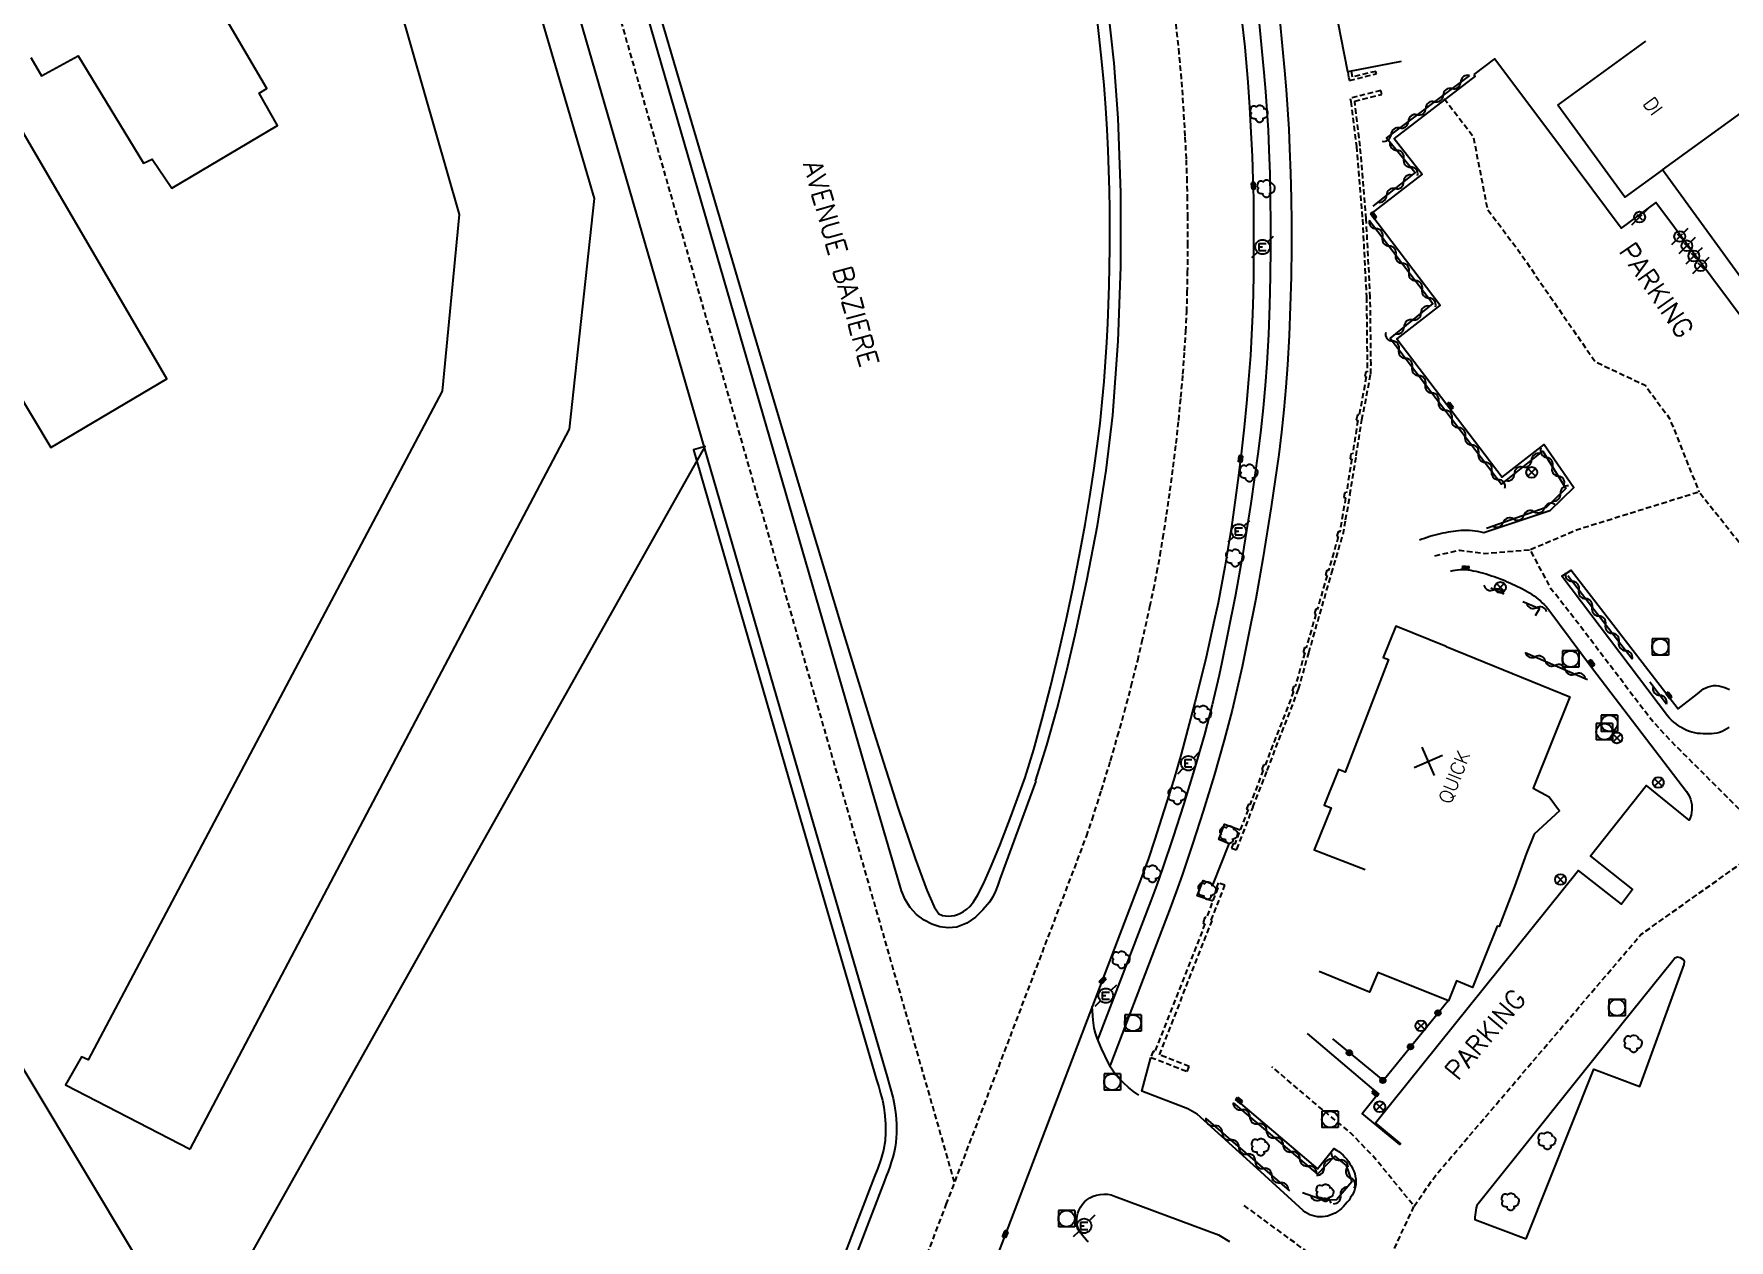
# Model space of a CAD drawing. Header units: millimetres. Extents: x 80999 to 82003, y 144000 to 145000.
# Drawn here: x 81649.6 to 81805.1, y 144121.4 to 144232 of the extents above; entities that cross this region are included whole.
import ezdxf
from ezdxf.enums import TextEntityAlignment as Align

# ---------------------------------------------------------------- set-up
doc = ezdxf.new("R2010")
doc.units = ezdxf.units.MM
doc.linetypes.add('DASHED', pattern=[0.75, 0.5, -0.25])
doc.layers.get('0').update_dxf_attribs({"linetype": 'CONTINUOUS'})
for name, color, linetype in [('W0001', 6, 'DASHED'), ('W0008', 7, 'CONTINUOUS'), ('W0017', 7, 'CONTINUOUS'), ('W0100', 7, 'CONTINUOUS'), ('W0112', 1, 'DASHED'), ('W0300', 7, 'CONTINUOUS'), ('W0302', 3, 'CONTINUOUS'), ('W0310', 3, 'CONTINUOUS'), ('W0322', 7, 'CONTINUOUS'), ('W0400', 7, 'CONTINUOUS'), ('W0420', 7, 'CONTINUOUS'), ('W0454', 7, 'CONTINUOUS'), ('W0469', 7, 'CONTINUOUS'), ('W0471', 7, 'CONTINUOUS'), ('W0984', 7, 'CONTINUOUS'), ('W0989', 7, 'CONTINUOUS'), ('W0991', 7, 'CONTINUOUS'), ('W1102', 7, 'CONTINUOUS')]:
    doc.layers.add(name, color=color, linetype=linetype)
doc.styles.get("Standard").update_dxf_attribs({"font": 'romans.shx', "width": 0.85})

# ---------------------------------------------------------------- blocks, each defined once
blk = doc.blocks.new('T400')
for p, q in [((-0.15, 0.3), (0.15, 0.3)), ((-0.15, -0.25), (-0.15, 0.3)), ((-0.15, 0.15), (0.15, 0.15)), ((-0.15, 0), (0.15, 0)), ((0.15, 0.3), (0.15, -0.25)), ((-0.15, -0.15), (0.15, -0.15)), ((-0.15, -0.25), (-0.15, -0.3)), ((-0.15, -0.3), (0.15, -0.3)), ((0.15, -0.3), (0.15, -0.25))]:
    blk.add_line(p, q)
blk = doc.blocks.new('T420')
for p, q in [((0.75, 0.75), (-0.75, 0.75)), ((-0.75, 0.75), (-0.75, -0.75)), ((0.75, 0.75), (0.75, -0.75)), ((0.75, -0.75), (-0.75, -0.75))]:
    blk.add_line(p, q)
blk.add_ellipse((0, 0), major_axis=(-0.53, 0.53), ratio=1, start_param=3.926991, end_param=10.210176)
blk = doc.blocks.new('T471')
for p, q in [((-0.333334, 0.333334), (-0.333334, -0.333334)), ((-0.333334, 0.333334), (0.333334, 0.333334)), ((-0.333334, 0), (0, 0)), ((0.500001, 0.500001), (1.000002, 1.000002)), ((-0.500001, -0.500001), (-1.000002, -1.000002)), ((-0.333334, -0.333334), (0.333334, -0.333334))]:
    blk.add_line(p, q)
blk.add_ellipse((0, 0), major_axis=(0.471405, 0.471405), ratio=1, start_param=5.4977871438, end_param=11.780972451)
blk = doc.blocks.new('T300')
for p, q in [((-0.8, 0.51), (-0.86, 0.34)), ((-0.86, 0.34), (-0.86, 0.17)), ((-0.86, 0.17), (-0.74, 0.06)), ((-0.69, 0.63), (-0.8, 0.51)), ((-0.8, -0.06), (-0.74, 0.06)), ((-0.74, 0.06), (-0.69, 0.11)), ((-0.57, 0.69), (-0.69, 0.63)), ((-0.46, 0.69), (-0.57, 0.69)), ((-0.29, 0.63), (-0.46, 0.69)), ((-0.29, 0.63), (-0.17, 0.74)), ((-0.23, 0.57), (-0.29, 0.63)), ((-0.17, 0.74), (-0.06, 0.8)), ((-0.06, 0.8), (0.06, 0.8)), ((0.06, 0.8), (0.23, 0.74)), ((0.23, 0.74), (0.34, 0.63)), ((0.34, 0.63), (0.4, 0.51)), ((0.46, 0.46), (0.34, 0.46)), ((0.4, 0.51), (0.4, 0.46)), ((0.57, 0.4), (0.46, 0.46)), ((0.57, 0.4), (0.69, 0.29)), ((0.69, 0.29), (0.74, 0.17)), ((0.74, 0.06), (0.69, -0.17)), ((0.74, 0.17), (0.74, 0.06)), ((-0.8, -0.17), (-0.8, -0.06)), ((-0.8, -0.23), (-0.8, -0.17)), ((-0.74, -0.34), (-0.8, -0.23)), ((-0.69, -0.4), (-0.74, -0.34)), ((-0.51, -0.46), (-0.69, -0.4)), ((-0.4, -0.46), (-0.51, -0.46)), ((-0.4, -0.46), (-0.34, -0.46)), ((-0.34, -0.46), (-0.34, -0.4)), ((-0.34, -0.51), (-0.34, -0.46)), ((-0.29, -0.63), (-0.34, -0.51)), ((-0.17, -0.74), (-0.29, -0.63)), ((-0.06, -0.8), (-0.17, -0.74)), ((0.06, -0.8), (-0.06, -0.8)), ((0.17, -0.74), (0.06, -0.8)), ((0.23, -0.69), (0.17, -0.74)), ((0.29, -0.46), (0.23, -0.46)), ((0.29, -0.63), (0.23, -0.69)), ((0.46, -0.4), (0.29, -0.46)), ((0.34, -0.51), (0.29, -0.63)), ((0.34, -0.51), (0.34, -0.46)), ((0.57, -0.34), (0.46, -0.4)), ((0.63, -0.29), (0.57, -0.34)), ((0.69, -0.17), (0.63, -0.29))]:
    blk.add_line(p, q)
blk = doc.blocks.new('t991o')
at = {"color": 0, "linetype": 'Continuous'}
for p, q in [((-1, 1), (1, -1)), ((-1, -1), (1, 1))]:
    blk.add_line(p, q, dxfattribs=at)
blk = doc.blocks.new('T454')
for p, q in [((-0.25, 0.25), (0.25, -0.25)), ((-0.25, -0.25), (0.25, 0.25)), ((0.75, 0.75), (0.375, 0.375)), ((-0.375, -0.375), (-0.75, -0.75))]:
    blk.add_line(p, q)
blk.add_ellipse((0, 0), major_axis=(0.354, 0.354), ratio=1, start_param=5.497787143782138, end_param=11.78097245096172)
blk = doc.blocks.new('t322o')
at = {"color": 0, "linetype": 'Continuous'}
for radius in [0.25, 0.15]:
    blk.add_circle((0, 0), radius, dxfattribs=at)
blk = doc.blocks.new('t310o')
at = {"color": 0, "linetype": 'Continuous'}
for centre, start, end in [((-0.5, 0.38), 216.8699, 323.1304), ((0.5, -0.37), 36.8699, 143.1303)]:
    blk.add_arc(centre, 0.625, start, end, dxfattribs=at)
blk = doc.blocks.new('T469')
at = {"color": 0, "linetype": 'Continuous', "flags": 128}
for points in [[(-0.35, 0.35), (0.35, -0.35)], [(-0.35, -0.35), (0.35, 0.35)]]:
    blk.add_lwpolyline(points, dxfattribs=at)
at = {"color": 0, "linetype": 'Continuous'}
blk.add_circle((0, 0), 0.5, dxfattribs=at)

msp = doc.modelspace()

# ---------------------------------------------------------------- linework, layer by layer
at = {"layer": 'W0001', "flags": 128}
for points in [[(81696.19, 144258.41), (81734.03, 144126.64)], [(81778.96, 144226.1), (81781.61, 144222.65), (81782.91, 144215.96), (81785.58, 144212.42), (81785.58, 144212.42), (81792.78, 144201.99), (81797.38, 144199.81), (81799.62, 144196.77), (81802.32, 144190.04)], [(81819.59, 144166.54), (81812.26, 144163.22), (81808.24, 144158.69), (81799.7, 144167.22), (81797.92, 144169.15), (81791.33, 144177.85), (81788.77, 144181.11), (81786.84, 144184.73), (81791.1, 144186.55), (81802.32, 144190.04), (81808.5, 144182.28), (81813.28, 144177.7), (81820.61, 144174.42)], [(81778.1, 144184.17), (81780.36, 144184.68), (81782.69, 144184.39), (81786.84, 144184.73)], [(81776.19, 144124.51), (81778.18, 144127.35), (81796.99, 144149.42), (81806.08, 144155.88), (81808.24, 144158.69)], [(81772.49, 144116.55), (81776.19, 144124.51), (81772.59, 144128.91), (81770.32, 144131.28), (81767.57, 144133.54), (81763.14, 144137.3)], [(81769.81, 144111.6), (81772.49, 144116.55), (81769.48, 144118.12), (81765.51, 144120.97), (81760.53, 144124.63)]]:
    msp.add_lwpolyline(points, dxfattribs=at)
at = {"layer": 'W0001'}
msp.add_lwpolyline([(81715.95, 144079.47), (81733.28, 144124.66), (81745.56, 144156.88), (81746.13, 144158.43), (81746.66, 144159.96), (81747.52, 144162.66), (81748.35, 144165.37), (81749, 144167.61), (81749.63, 144169.86), (81750.25, 144172.21), (81750.84, 144174.56), (81751.23, 144176.23), (81751.96, 144179.5), (81752.3, 144181.07), (81752.6, 144182.63), (81752.89, 144184.19), (81753.15, 144185.77), (81753.49, 144187.94), (81753.8, 144190.11), (81754.09, 144192.29), (81754.36, 144194.47), (81754.6, 144196.59), (81754.8, 144198.71), (81754.99, 144200.83), (81755.14, 144202.95), (81755.25, 144204.74), (81755.34, 144206.52), (81755.39, 144208.31), (81755.42, 144210.11), (81755.44, 144212.65), (81755.43, 144215.18), (81755.41, 144216.84), (81755.38, 144218.49), (81755.3, 144220.58), (81755.2, 144222.67), (81755.07, 144224.92), (81754.92, 144227.15), (81754.65, 144230.23), (81754.32, 144233.29)], dxfattribs=at)
at = {"layer": 'W0008'}
for p, q in [((81726.72, 144161.78), (81689.27, 144290.98)), ((81691.57, 144261.36), (81721.09, 144159.52))]:
    msp.add_line(p, q, dxfattribs=at)
for points in [[(81741.47, 144163.49), (81742.5, 144166.81), (81743.44, 144170.16), (81744.31, 144173.52), (81745.1, 144176.91), (81746.17, 144181.91), (81747.14, 144186.93), (81747.95, 144191.98), (81748.55, 144197.06), (81749.06, 144203.86), (81749.3, 144210.68), (81749.3, 144217.5), (81749.05, 144224.31), (81748.68, 144229.34), (81748.12, 144234.36), (81747.4, 144239.35), (81746.57, 144244.33), (81745.96, 144247.51), (81745.27, 144250.66), (81744.51, 144253.8), (81743.7, 144256.93), (81733.43, 144295.71), (81733.19, 144296.58)], [(81760.31, 144234.02), (81760.66, 144230.82), (81760.94, 144227.62), (81761.1, 144225.3), (81761.23, 144222.98), (81761.33, 144220.82), (81761.41, 144218.66), (81761.45, 144216.94), (81761.47, 144215.22), (81761.47, 144212.63), (81761.46, 144210.04), (81761.43, 144208.16), (81761.37, 144206.29), (81761.28, 144204.42), (81761.17, 144202.55), (81761, 144200.35), (81760.82, 144198.15), (81760.6, 144195.96), (81760.36, 144193.77), (81760.08, 144191.53), (81759.78, 144189.28), (81759.46, 144187.04), (81759.11, 144184.81), (81758.83, 144183.15), (81758.53, 144181.5), (81758.21, 144179.86), (81757.86, 144178.22), (81757.12, 144174.88), (81756.7, 144173.13), (81756.09, 144170.7), (81755.45, 144168.28), (81754.81, 144165.96), (81754.14, 144163.65), (81753.28, 144160.85), (81752.39, 144158.07), (81751.82, 144156.41), (81751.21, 144154.76), (81738.92, 144122.51), (81721.59, 144077.31)], [(81761.97, 144233), (81762.42, 144228.5), (81762.57, 144226.74), (81762.69, 144224.98), (81762.79, 144223.21), (81762.87, 144221.44), (81762.95, 144219.19), (81763, 144216.94), (81763.03, 144214.69), (81763.03, 144212.44), (81763, 144209.78), (81762.93, 144207.12), (81762.83, 144204.46), (81762.69, 144201.8), (81762.54, 144199.77), (81762.36, 144197.75), (81762.14, 144195.73), (81761.88, 144193.72), (81761.2, 144188.95), (81760.44, 144184.2), (81759.8, 144180.57), (81759.09, 144176.95), (81758.55, 144174.37), (81758.3, 144173.21), (81757.66, 144170.48), (81756.95, 144167.76), (81756.03, 144164.54), (81755.04, 144161.33), (81754.09, 144158.4), (81753.11, 144155.48), (81752.59, 144153.99), (81752.04, 144152.51), (81747.16, 144139.78)], [(81763.86, 144233.2), (81764.31, 144228.67), (81764.46, 144226.89), (81764.59, 144225.1), (81764.69, 144223.31), (81764.77, 144221.52), (81764.85, 144219.25), (81764.9, 144216.98), (81764.93, 144214.71), (81764.93, 144212.44), (81764.9, 144209.75), (81764.83, 144207.06), (81764.73, 144204.37), (81764.58, 144201.68), (81764.44, 144199.62), (81764.25, 144197.56), (81764.03, 144195.51), (81763.77, 144193.46), (81763.07, 144188.67), (81762.31, 144183.89), (81761.66, 144180.22), (81760.95, 144176.57), (81760.41, 144173.98), (81760.15, 144172.8), (81759.5, 144170.02), (81758.78, 144167.26), (81757.85, 144164), (81756.85, 144160.75), (81755.89, 144157.8), (81754.91, 144154.86), (81754.37, 144153.34), (81753.81, 144151.83), (81748.36, 144137.59), (81748.28, 144137.38)], [(81741.49, 144163.49), (81738.2, 144154.49), (81738, 144153.95), (81737.8, 144153.41), (81737.55, 144152.88), (81737.23, 144152.39), (81736.64, 144151.68), (81735.96, 144151.01), (81735.17, 144150.46), (81734.25, 144150.11), (81733.46, 144150.03), (81732.68, 144150.13), (81731.94, 144150.38), (81731.26, 144150.74), (81730.56, 144151.27), (81729.98, 144151.9), (81729.51, 144152.64), (81729.18, 144153.44), (81726.72, 144161.78)], [(81721.09, 144159.52), (81727.85, 144136.37), (81728.05, 144135.71), (81728.24, 144135.06), (81728.41, 144134.39), (81728.53, 144133.72), (81728.64, 144132.89), (81728.71, 144132.05), (81728.72, 144131.21), (81728.65, 144130.36), (81728.58, 144129.91), (81728.49, 144129.45), (81728.37, 144129), (81728.24, 144128.56), (81728.1, 144128.12), (81727.94, 144127.69), (81727.78, 144127.26), (81727.62, 144126.83), (81695.87, 144044.16)]]:
    msp.add_lwpolyline(points, dxfattribs=at)
at = {"layer": 'W0008', "flags": 128}
for points in [[(81781.68, 144228.3), (81781.78, 144228.16), (81774.37, 144222.45), (81776.94, 144219.17), (81772.22, 144215.54), (81778.57, 144207.14), (81774.62, 144204.08), (81784.27, 144191.37), (81788.11, 144194.37), (81790.83, 144190.44), (81788.63, 144188.3), (81782.59, 144186.28), (81782.33, 144186.34), (81782.07, 144186.39), (81781.8, 144186.43), (81781.54, 144186.45), (81781.27, 144186.47), (81781.01, 144186.48), (81780.76, 144186.48), (81780.52, 144186.47), (81780.27, 144186.45), (81780.03, 144186.43), (81779.79, 144186.4), (81779.55, 144186.37), (81779.3, 144186.33), (81779.06, 144186.28), (81778.82, 144186.24), (81778.58, 144186.18), (81778.34, 144186.13), (81778.09, 144186.06), (81777.85, 144186), (81777.62, 144185.92), (81777.38, 144185.85), (81777.14, 144185.76), (81776.91, 144185.68), (81776.68, 144185.59)], [(81779.53, 144182.76), (81779.75, 144182.82), (81779.97, 144182.86), (81780.2, 144182.89), (81780.42, 144182.91), (81780.65, 144182.91), (81780.89, 144182.9), (81781.14, 144182.88), (81781.38, 144182.84), (81781.61, 144182.8), (81781.85, 144182.75), (81782.09, 144182.69), (81782.32, 144182.63), (81782.55, 144182.57), (81782.8, 144182.5), (81783.05, 144182.42), (81783.3, 144182.34), (81783.54, 144182.26), (81783.79, 144182.17), (81784.03, 144182.08), (81784.27, 144181.98), (81784.51, 144181.89), (81784.74, 144181.78), (81784.98, 144181.68), (81785.21, 144181.57), (81785.44, 144181.47), (81785.67, 144181.36), (81785.89, 144181.25), (81786.12, 144181.13), (81786.34, 144181.01), (81786.56, 144180.89), (81786.77, 144180.76), (81786.99, 144180.62), (81787.19, 144180.48), (81787.39, 144180.33), (81787.58, 144180.18), (81787.77, 144180.03), (81787.95, 144179.86), (81788.12, 144179.69), (81788.29, 144179.52), (81788.45, 144179.33), (81792.55, 144173.84), (81801.18, 144162.53), (81801.32, 144162.31), (81801.44, 144162.09), (81801.54, 144161.85), (81801.61, 144161.6), (81801.66, 144161.35), (81801.67, 144161.11), (81801.67, 144160.86), (81801.64, 144160.61), (81801.59, 144160.37), (81801.51, 144160.14), (81801.41, 144159.91), (81797.52, 144163.09), (81792.38, 144156.62), (81796.22, 144153.56), (81795.21, 144152.21), (81791.28, 144155.31), (81772.65, 144132.13), (81774.93, 144130.24), (81774.87, 144130.17), (81771.43, 144133.01), (81772.89, 144134.84), (81766.4, 144140.34)], [(81805.09, 144168.42), (81804.89, 144168.29), (81804.67, 144168.17), (81804.45, 144168.06), (81804.21, 144167.97), (81803.97, 144167.9), (81803.72, 144167.86), (81803.47, 144167.84), (81803.22, 144167.83), (81802.96, 144167.82), (81802.7, 144167.83), (81802.45, 144167.85), (81802.19, 144167.88), (81801.94, 144167.92), (81801.68, 144167.98), (81801.44, 144168.06), (81801.22, 144168.14), (81801.01, 144168.24), (81800.8, 144168.35), (81800.6, 144168.47), (81800.41, 144168.6), (81800.22, 144168.74), (81800, 144168.91), (81799.8, 144169.09), (81799.61, 144169.28), (81799.43, 144169.49), (81789.74, 144182.31), (81790.61, 144182.84), (81800.42, 144170.12), (81802.19, 144171.49), (81802.36, 144171.66), (81802.54, 144171.82), (81802.74, 144171.95), (81802.95, 144172.06), (81803.17, 144172.15), (81803.41, 144172.22), (81803.65, 144172.26), (81803.89, 144172.26), (81804.13, 144172.23), (81804.37, 144172.18), (81804.6, 144172.11), (81804.86, 144172.01), (81805.11, 144171.89)], [(81757.72, 144152.49), (81756.29, 144152.99), (81756.83, 144154.37), (81757.77, 144154.03), (81759.22, 144157.75), (81758.28, 144158.15), (81758.81, 144159.54), (81760.25, 144159.04)], [(81786.46, 144121.52), (81792.67, 144137.08), (81796.89, 144135.49), (81800.96, 144146.68), (81800.98, 144146.94), (81800.87, 144147.15), (81800.64, 144147.29), (81800.35, 144147.34), (81800.11, 144147.25), (81799.93, 144147.01), (81795.24, 144141.21), (81781.93, 144124.56), (81781.88, 144124.36), (81781.84, 144124.15), (81781.81, 144123.94), (81781.79, 144123.73), (81781.77, 144123.51), (81781.77, 144123.3), (81786.48, 144121.52)], [(81750.94, 144134.68), (81750.46, 144135.03), (81749.99, 144135.4), (81749.55, 144135.81), (81749.13, 144136.23), (81748.84, 144136.55), (81748.58, 144136.89), (81748.35, 144137.25), (81748.15, 144137.62), (81747.51, 144138.97), (81747.11, 144139.92), (81746.97, 144140.37), (81746.86, 144140.84), (81746.76, 144141.56), (81746.66, 144142.81)], [(81761.81, 144127.98), (81756.29, 144132.95), (81755.43, 144133.45), (81751.23, 144135.05), (81752.04, 144138.16)], [(81759.88, 144134.26), (81767.34, 144127.92), (81768.84, 144129.79), (81769.07, 144129.66), (81769.28, 144129.51), (81769.48, 144129.36), (81769.67, 144129.19), (81769.85, 144129.01), (81770.01, 144128.82), (81770.17, 144128.61), (81770.31, 144128.39), (81770.44, 144128.17), (81770.55, 144127.95), (81770.65, 144127.72), (81770.74, 144127.49), (81770.8, 144127.25), (81770.84, 144127.01), (81770.86, 144126.76), (81770.84, 144126.5), (81770.8, 144126.23), (81770.73, 144125.98), (81770.63, 144125.74), (81770.51, 144125.51), (81770.37, 144125.29), (81770.22, 144125.07), (81770.06, 144124.87), (81769.88, 144124.66), (81769.71, 144124.48), (81769.53, 144124.31), (81769.34, 144124.15), (81769.15, 144124.01), (81768.94, 144123.88), (81768.71, 144123.77), (81768.48, 144123.67), (81768.25, 144123.6), (81768.02, 144123.56), (81767.79, 144123.53), (81767.56, 144123.53), (81767.32, 144123.54), (81767.09, 144123.58), (81766.85, 144123.64), (81766.62, 144123.72), (81766.41, 144123.83), (81766.2, 144123.96), (81766.01, 144124.11), (81761.81, 144127.98)], [(81746.33, 144121.25), (81746.15, 144121.4), (81745.96, 144121.6), (81745.78, 144121.82), (81745.61, 144122.04), (81745.47, 144122.29), (81745.38, 144122.48), (81745.31, 144122.68), (81745.27, 144122.89), (81745.26, 144123.1), (81745.27, 144123.36), (81745.3, 144123.62), (81745.36, 144123.87), (81745.44, 144124.11), (81745.58, 144124.41), (81745.76, 144124.69), (81745.95, 144124.91), (81746.18, 144125.1), (81746.46, 144125.28), (81746.76, 144125.42), (81747.07, 144125.53), (81747.4, 144125.59), (81747.74, 144125.62), (81748.07, 144125.6), (81748.4, 144125.54), (81748.72, 144125.44), (81758.24, 144121.88), (81759.25, 144121.28)]]:
    msp.add_lwpolyline(points, dxfattribs=at)
at = {"layer": 'W0017', "flags": 128}
msp.add_lwpolyline([(81822.31, 144186.41), (81822.16, 144186.27), (81812.76, 144198.86), (81811.1, 144201.08), (81810.34, 144200.52), (81798.37, 144216.57), (81795.19, 144214.23), (81788.47, 144223.23), (81783.55, 144229.76), (81781.68, 144228.31)], dxfattribs=at)
at = {"layer": 'W0100'}
for points in [[(81775.01, 144229.51), (81770.1, 144228.56), (81768.92, 144234.63), (81767.53, 144240.14), (81765.92, 144246.48), (81764.52, 144251.82), (81763.12, 144257.16), (81760.05, 144268.59), (81758.77, 144273.5), (81757.44, 144278.43), (81755.86, 144284.6), (81754.35, 144290.4), (81753.26, 144294.38), (81752.18, 144298.51), (81751.44, 144301.38)], [(81649.31, 144229.87), (81650.3, 144228.18), (81653.64, 144230.02), (81659.65, 144220.19), (81660.43, 144220.55), (81662.25, 144217.9), (81671.94, 144223.64), (81670.26, 144226.59), (81670.95, 144227.03), (81650.25, 144262.37), (81649.26, 144261.9)], [(81688.27, 144260.45), (81676.63, 144257.18), (81688.59, 144215.46), (81687.03, 144199.27), (81654.56, 144137.93), (81653.97, 144138.21), (81652.49, 144135.65), (81663.92, 144129.74)], [(81663.92, 144129.74), (81698.73, 144195.79), (81701.02, 144216.95), (81688.27, 144260.45)], [(81634.86, 144221.3), (81651.16, 144194.1), (81661.79, 144200.39), (81645.79, 144227.76)], [(81652.25, 144107.03), (81628.96, 144145.84), (81639.58, 144152.12), (81658.91, 144119.92)]]:
    msp.add_lwpolyline(points, dxfattribs=at)
at = {"layer": 'W0100', "flags": 128}
for points in [[(81850.92, 144208.52), (81846.21, 144204.97), (81825.86, 144189.78), (81814.11, 144205.94), (81810.7, 144203.46), (81798.98, 144219.57), (81795.51, 144217.05), (81789.37, 144225.5)], [(81779.14, 144175.86), (81774.5, 144177.72), (81773.35, 144174.85), (81773.85, 144174.65), (81769.88, 144164.32), (81769.25, 144164.57), (81767.94, 144161.29), (81768.57, 144161.04), (81767.03, 144157.2), (81771.7, 144155.4)], [(81779.14, 144175.86), (81790.48, 144171.24), (81787.12, 144162.86), (81788.57, 144162.07), (81789.53, 144160.78), (81787.2, 144158.64), (81786.5, 144156.88), (81785.41, 144153.82), (81783.98, 144150.15), (81783.81, 144150.19), (81781.54, 144144.58), (81780.08, 144145.17), (81779.34, 144143.35), (81772.85, 144145.95), (81772.11, 144144.14), (81767.48, 144146.02)]]:
    msp.add_lwpolyline(points, dxfattribs=at)
at = {"layer": 'W0112'}
msp.add_lwpolyline([(81770.1, 144228.56), (81770.18, 144228.03), (81770.26, 144227.75), (81772.74, 144228.38), (81772.67, 144228.6), (81770.53, 144228.08), (81770.45, 144228.61)], dxfattribs=at)
for points in [[(81759.44, 144157.36), (81759.91, 144157.18), (81759.94, 144157.26), (81759.94, 144157.26), (81761.42, 144161.1), (81761.41, 144161.1), (81762.71, 144164.47), (81762.71, 144164.47), (81765.6, 144171.94), (81765.6, 144171.94), (81766.52, 144175.26), (81766.53, 144175.26), (81767.54, 144178.81), (81767.55, 144178.81), (81768.62, 144182.55), (81769.67, 144186.15), (81769.67, 144186.15), (81769.91, 144187.45), (81770.32, 144189.77), (81770.3, 144189.77), (81770.88, 144193.32), (81770.87, 144193.32), (81771.4, 144196.63), (81771.41, 144196.63), (81772.21, 144200.84), (81772.21, 144200.84), (81772.24, 144201.71), (81772.17, 144207.89), (81771.8, 144215.05), (81771.24, 144221.74), (81770.74, 144225.87), (81773.22, 144226.49), (81773.14, 144226.83), (81770.32, 144226.12), (81770.39, 144225.83), (81770.9, 144221.71), (81771.45, 144215.03), (81771.82, 144207.88), (81771.89, 144201.01), (81771.75, 144201.04), (81771.66, 144200.6), (81771.8, 144200.57), (81771.14, 144197.05), (81770.99, 144197.08), (81770.89, 144196.6), (81771.03, 144196.57), (81770.54, 144193.48), (81770.39, 144193.51), (81770.33, 144193.05), (81770.48, 144193.03), (81769.97, 144189.91), (81769.82, 144189.93), (81769.76, 144189.5), (81769.91, 144189.48), (81769.37, 144186.34), (81769.22, 144186.39), (81769.09, 144185.96), (81769.23, 144185.91), (81768.33, 144182.8), (81768.19, 144182.84), (81768.06, 144182.41), (81768.21, 144182.37), (81767.31, 144179.25), (81767.17, 144179.29), (81767.04, 144178.86), (81767.18, 144178.82), (81766.29, 144175.7), (81766.15, 144175.74), (81766.02, 144175.31), (81766.16, 144175.27), (81765.27, 144172.15), (81765.12, 144172.19), (81765, 144171.75), (81765.14, 144171.71), (81762.51, 144164.92), (81762.37, 144164.98), (81762.21, 144164.56), (81762.35, 144164.51), (81761.13, 144161.32), (81760.99, 144161.37), (81760.82, 144160.95), (81760.96, 144160.89), (81759.74, 144157.72), (81759.6, 144157.77)], [(81758.21, 144154.17), (81758.06, 144153.75), (81758.2, 144153.7), (81757.13, 144150.97), (81757.01, 144151.01), (81756.81, 144150.49), (81757.01, 144150.41), (81752.4, 144138.67), (81752.26, 144138.72), (81752.04, 144138.16), (81755.38, 144136.86), (81755.56, 144137.32), (81752.83, 144138.39), (81757.66, 144150.69), (81757.57, 144150.73), (81758.83, 144153.95)]]:
    msp.add_lwpolyline(points, close=True, dxfattribs=at)
at = {"layer": 'W0302'}
for points in [[(81703.59, 144245.43, 21.54), (81709.59, 144224.96, 21.69), (81715.1, 144206.28, 21.82), (81719.87, 144190.25, 21.94), (81723.7, 144177.56, 22.03), (81726.65, 144167.98, 22.1), (81728.85, 144161.07, 22.16), (81730.42, 144156.39, 22.2), (81731.49, 144153.5, 22.23), (81732.18, 144151.96, 22.25), (81732.61, 144151.33, 22.26), (81732.92, 144151.18, 22.27), (81733.2, 144151.13, 22.28), (81733.48, 144151.11, 22.29), (81733.76, 144151.13, 22.3), (81734.04, 144151.18, 22.31), (81734.31, 144151.27, 22.32), (81734.59, 144151.39, 22.33), (81734.87, 144151.55, 22.34), (81735.15, 144151.75, 22.35), (81735.44, 144152.01, 22.37), (81735.77, 144152.41, 22.38), (81736.17, 144153.06, 22.39), (81736.69, 144154.07, 22.4), (81737.34, 144155.55, 22.41), (81738.18, 144157.59, 22.42), (81739.23, 144160.31, 22.43), (81740.52, 144163.82, 22.44)], [(81740.52, 144163.82, 22.44), (81741.31, 144166.4, 22.44), (81742.09, 144169.2, 22.43), (81742.85, 144172.15, 22.43), (81743.58, 144175.19, 22.43), (81744.27, 144178.26, 22.42), (81744.91, 144181.3, 22.41), (81745.49, 144184.24, 22.41), (81746.01, 144187.03, 22.4), (81746.45, 144189.61, 22.4), (81746.82, 144192, 22.39), (81747.13, 144194.22, 22.39), (81747.38, 144196.31, 22.38), (81747.59, 144198.27, 22.38), (81747.76, 144200.15, 22.38), (81747.89, 144201.96, 22.37), (81748, 144203.72, 22.37), (81748.09, 144205.47, 22.36), (81748.16, 144207.21, 22.36), (81748.22, 144208.95, 22.35), (81748.26, 144210.68, 22.35), (81748.28, 144212.42, 22.34), (81748.28, 144214.17, 22.34), (81748.27, 144215.93, 22.33), (81748.24, 144217.71, 22.33), (81748.2, 144219.52, 22.32), (81748.13, 144221.37, 22.32), (81748.04, 144223.28, 22.31), (81747.92, 144225.26, 22.31), (81747.76, 144227.33, 22.3), (81747.56, 144229.5, 22.3), (81747.31, 144231.8, 22.29), (81747.02, 144234.24, 22.29)], [(81650.37, 144086.08, 0), (81711.15, 144194.2, 0), (81710.09, 144193.89, 21.93), (81720.13, 144159.25, 22.08), (81726.89, 144136.09, 22.35), (81727.08, 144135.47, 22.36), (81727.26, 144134.85, 22.38), (81727.43, 144134.22, 22.39), (81727.54, 144133.58, 22.4), (81727.64, 144132.81, 22.42), (81727.71, 144132.04, 22.44), (81727.72, 144131.26, 22.46), (81727.66, 144130.49, 22.48), (81727.51, 144129.64, 22.48), (81727.27, 144128.8, 22.48), (81726.99, 144127.99, 22.48), (81726.68, 144127.18, 22.48), (81694.93, 144044.52, 22.67)]]:
    msp.add_polyline3d(points, dxfattribs=at)
at = {"layer": 'W0310', "flags": 128}
for points in [[(81781.26, 144228.22), (81773.66, 144222.51), (81776.28, 144219.31), (81772.4, 144216.23)], [(81772.08, 144214.96), (81777.9, 144207.32), (81773.98, 144204.12), (81784.22, 144190.75), (81788, 144193.75), (81790.1, 144190.35), (81788.31, 144188.61), (81782.83, 144186.67)], [(81796.19, 144174.69), (81790.3, 144182.33)], [(81784.41, 144180.64), (81783.24, 144181.19)], [(81787.34, 144178.69), (81787.7, 144179.3), (81786.15, 144179.95)], [(81786.38, 144175.3), (81792.1, 144172.83)], [(81799.34, 144170.57), (81797.8, 144172.56)], [(81759.6, 144134), (81767.33, 144127.46), (81768.92, 144129.11), (81769.96, 144128.24), (81770.49, 144126.74), (81769.08, 144125.08), (81767.93, 144125.02), (81765.94, 144125.73)], [(81757.08, 144132.55), (81757.08, 144132.55), (81764.77, 144125.91)]]:
    msp.add_lwpolyline(points, dxfattribs=at)
at = {"layer": 'W0322', "flags": 128}
msp.add_lwpolyline([(81768.7, 144139.86), (81773.34, 144136.03), (81779.3, 144143.37)], dxfattribs=at)
at = {"layer": 'W1102', "flags": 128}
for points in [[(81789.37, 144225.5), (81797.46, 144231.38)], [(81798.98, 144219.57), (81807.07, 144225.45)]]:
    msp.add_lwpolyline(points, dxfattribs=at)

# ---------------------------------------------------------------- block references
at = {"layer": 'W0300'}
for p in [(81762.01, 144224.71), (81762.65, 144217.84), (81761.08, 144191.76), (81759.79, 144183.96), (81756.84, 144169.64), (81754.5, 144162.15), (81759.24, 144158.59), (81752.19, 144154.99), (81757.25, 144153.45), (81749.36, 144147.11), (81796.33, 144139.41), (81762.13, 144129.92), (81788.42, 144130.5), (81768.06, 144125.73), (81785.06, 144124.91)]:
    msp.add_blockref('T300', p, dxfattribs=at)
at = {"layer": 'W0310'}
for p, rotation in [((81780.46, 144227.62), 216.9466095577114), ((81778.86, 144226.42), 216.9466095577114), ((81777.26, 144225.22), 216.9466095577114), ((81774.07, 144222.81), 216.9466095577114), ((81775.66, 144224.02), 216.9466095577114), ((81774.6, 144221.36), 309.4116622785029), ((81775.87, 144219.81), 309.4116622785029), ((81775.23, 144218.47), 218.4119478039781), ((81773.66, 144217.23), 218.4119478039781), ((81772.69, 144214.16), 307.3083835341521), ((81773.9, 144212.57), 307.3083835341521), ((81775.11, 144210.98), 307.3083835341521), ((81776.32, 144209.39), 307.3083835341521), ((81777.54, 144207.8), 307.3083835341521), ((81776.82, 144206.44), 219.1844383724056), ((81775.27, 144205.17), 219.1844383724056), ((81774.19, 144203.86), 307.4229040084183), ((81775.4, 144202.27), 307.4229040084183), ((81776.62, 144200.68), 307.4229040084183), ((81777.83, 144199.09), 307.4229040084183), ((81779.05, 144197.5), 307.4229040084183), ((81780.27, 144195.91), 307.4229040084183), ((81781.48, 144194.33), 307.4229040084183), ((81788.35, 144193.18), 301.7589927204812), ((81782.7, 144192.74), 307.4229040084183), ((81785.39, 144191.68), 38.42518230307162), ((81786.96, 144192.93), 38.42518230307162), ((81789.4, 144191.48), 301.7589927204812), ((81783.91, 144191.15), 307.4229040084183), ((81789.62, 144189.88), 224.2840975130407), ((81784.37, 144187.22), 199.4875374636891), ((81786.26, 144187.88), 199.4875374636891), ((81788.15, 144188.55), 199.4875374636891), ((81783.51, 144181.06), 154.9522695613323), ((81790.7, 144181.82), 127.6090196814944), ((81787.43, 144179.41), 157.0701140167836), ((81791.92, 144180.23), 127.6090196814944), ((81793.14, 144178.65), 127.6090196814944), ((81794.36, 144177.06), 127.6090196814944), ((81787.3, 144174.9), 336.6666776616182), ((81795.58, 144175.48), 127.6090196814944), ((81789.14, 144174.11), 336.6666776616182), ((81790.97, 144173.32), 336.6666776616182), ((81798.73, 144171.36), 127.8475845280912), ((81760.36, 144133.35), 319.7782316505084), ((81757.84, 144131.89), 319.1650167975105), ((81761.89, 144132.06), 319.7782316505084), ((81759.35, 144130.58), 319.1650167975105), ((81763.41, 144130.77), 319.7782316505084), ((81764.94, 144129.48), 319.7782316505084), ((81760.87, 144129.28), 319.1650167975105), ((81762.38, 144127.97), 319.1650167975105), ((81766.47, 144128.19), 319.7782316505084), ((81767.93, 144128.08), 46.30697541411867), ((81769.36, 144128.74), 319.9935884724959), ((81763.89, 144126.66), 319.1650167975105), ((81770.36, 144127.09), 289.5183179818661), ((81767.65, 144125.12), 160.3844657856871), ((81769.44, 144125.5), 229.8885357813059)]:
    msp.add_blockref('t310o', p, dxfattribs=dict(at, rotation=rotation))
at = {"layer": 'W0322'}
for p, rotation in [((81778.38, 144142.24), 50.88863930822049), ((81770.25, 144138.58), 320.4741103136403), ((81775.86, 144139.13), 50.88863930822049), ((81773.33, 144136.04), 320.4741103136403)]:
    msp.add_blockref('t322o', p, dxfattribs=dict(at, rotation=rotation))
at = {"layer": 'W0400'}
for p, rotation in [((81761.45, 144218.09), 184.4064483591639), ((81772.48, 144215.38), 37.09680392671257), ((81779.49, 144197.93), 37.21628513411392), ((81760.27, 144193.06), 173.3170918826656), ((81780.94, 144183.07), 84.44304096613484), ((81792.48, 144174.32), 36.76330722999168), ((81799.57, 144171.37), 37.64014591958416), ((81747.63, 144145.23), 137.3151666264406), ((81772.64, 144134.85), 229.6863229531585), ((81760.13, 144134.21), 49.6832845737619), ((81738.69, 144121.93), 158.1920884675637)]:
    msp.add_blockref('T400', p, dxfattribs=dict(at, rotation=rotation))
at = {"layer": 'W0420'}
for p in [(81790.55, 144174.71), (81798.77, 144175.8), (81794.1, 144168.8), (81793.65, 144168.03), (81794.8, 144142.73), (81750.4, 144141.3), (81748.5, 144135.91), (81768.49, 144132.47), (81744.31, 144123.37)]:
    msp.add_blockref('T420', p, dxfattribs=at)
at = {"layer": 'W0454'}
for p in [(81796.87, 144215.23), (81800.56, 144213.45), (81801.21, 144212.6), (81801.85, 144211.66), (81802.48, 144210.78)]:
    msp.add_blockref('T454', p, dxfattribs=at)
at = {"layer": 'W0469'}
for p in [(81786.98, 144191.81), (81784.1, 144181.27), (81794.79, 144167.46), (81798.59, 144163.37), (81789.62, 144154.47), (81776.82, 144141.05), (81773.04, 144133.63)]:
    msp.add_blockref('T469', p, dxfattribs=at)
at = {"layer": 'W0471'}
for p in [(81762.29, 144212.49), (81760.11, 144186.41), (81755.48, 144165.14), (81747.91, 144143.82), (81745.93, 144122.7)]:
    msp.add_blockref('T471', p, dxfattribs=at)
at = {"layer": 'W0991', "rotation": 68.97729891591193}
msp.add_blockref('t991o', (81777.5, 144165.31), dxfattribs=at)

# ---------------------------------------------------------------- texts
at = {"layer": 'W0984'}
for s, rotation, p in [('DI', 306.0282, (81798.1, 144225.39)), ('QUICK', 68.9773, (81779.93, 144163.86))]:
    msp.add_text(s, height=1.25, rotation=rotation, dxfattribs=at).set_placement(p, align=Align.MIDDLE)
at = {"layer": 'W0989'}
for s, rotation, p in [('AVENUE BAZIERE', 285.7356, (81723.62, 144210.96)), ('PARKING', 304.533, (81798.43, 144208.53)), ('PARKING', 49.7949, (81782.71, 144140.26))]:
    msp.add_text(s, height=1.75, rotation=rotation, dxfattribs=at).set_placement(p, align=Align.MIDDLE)

doc.saveas('drawing.dxf')
